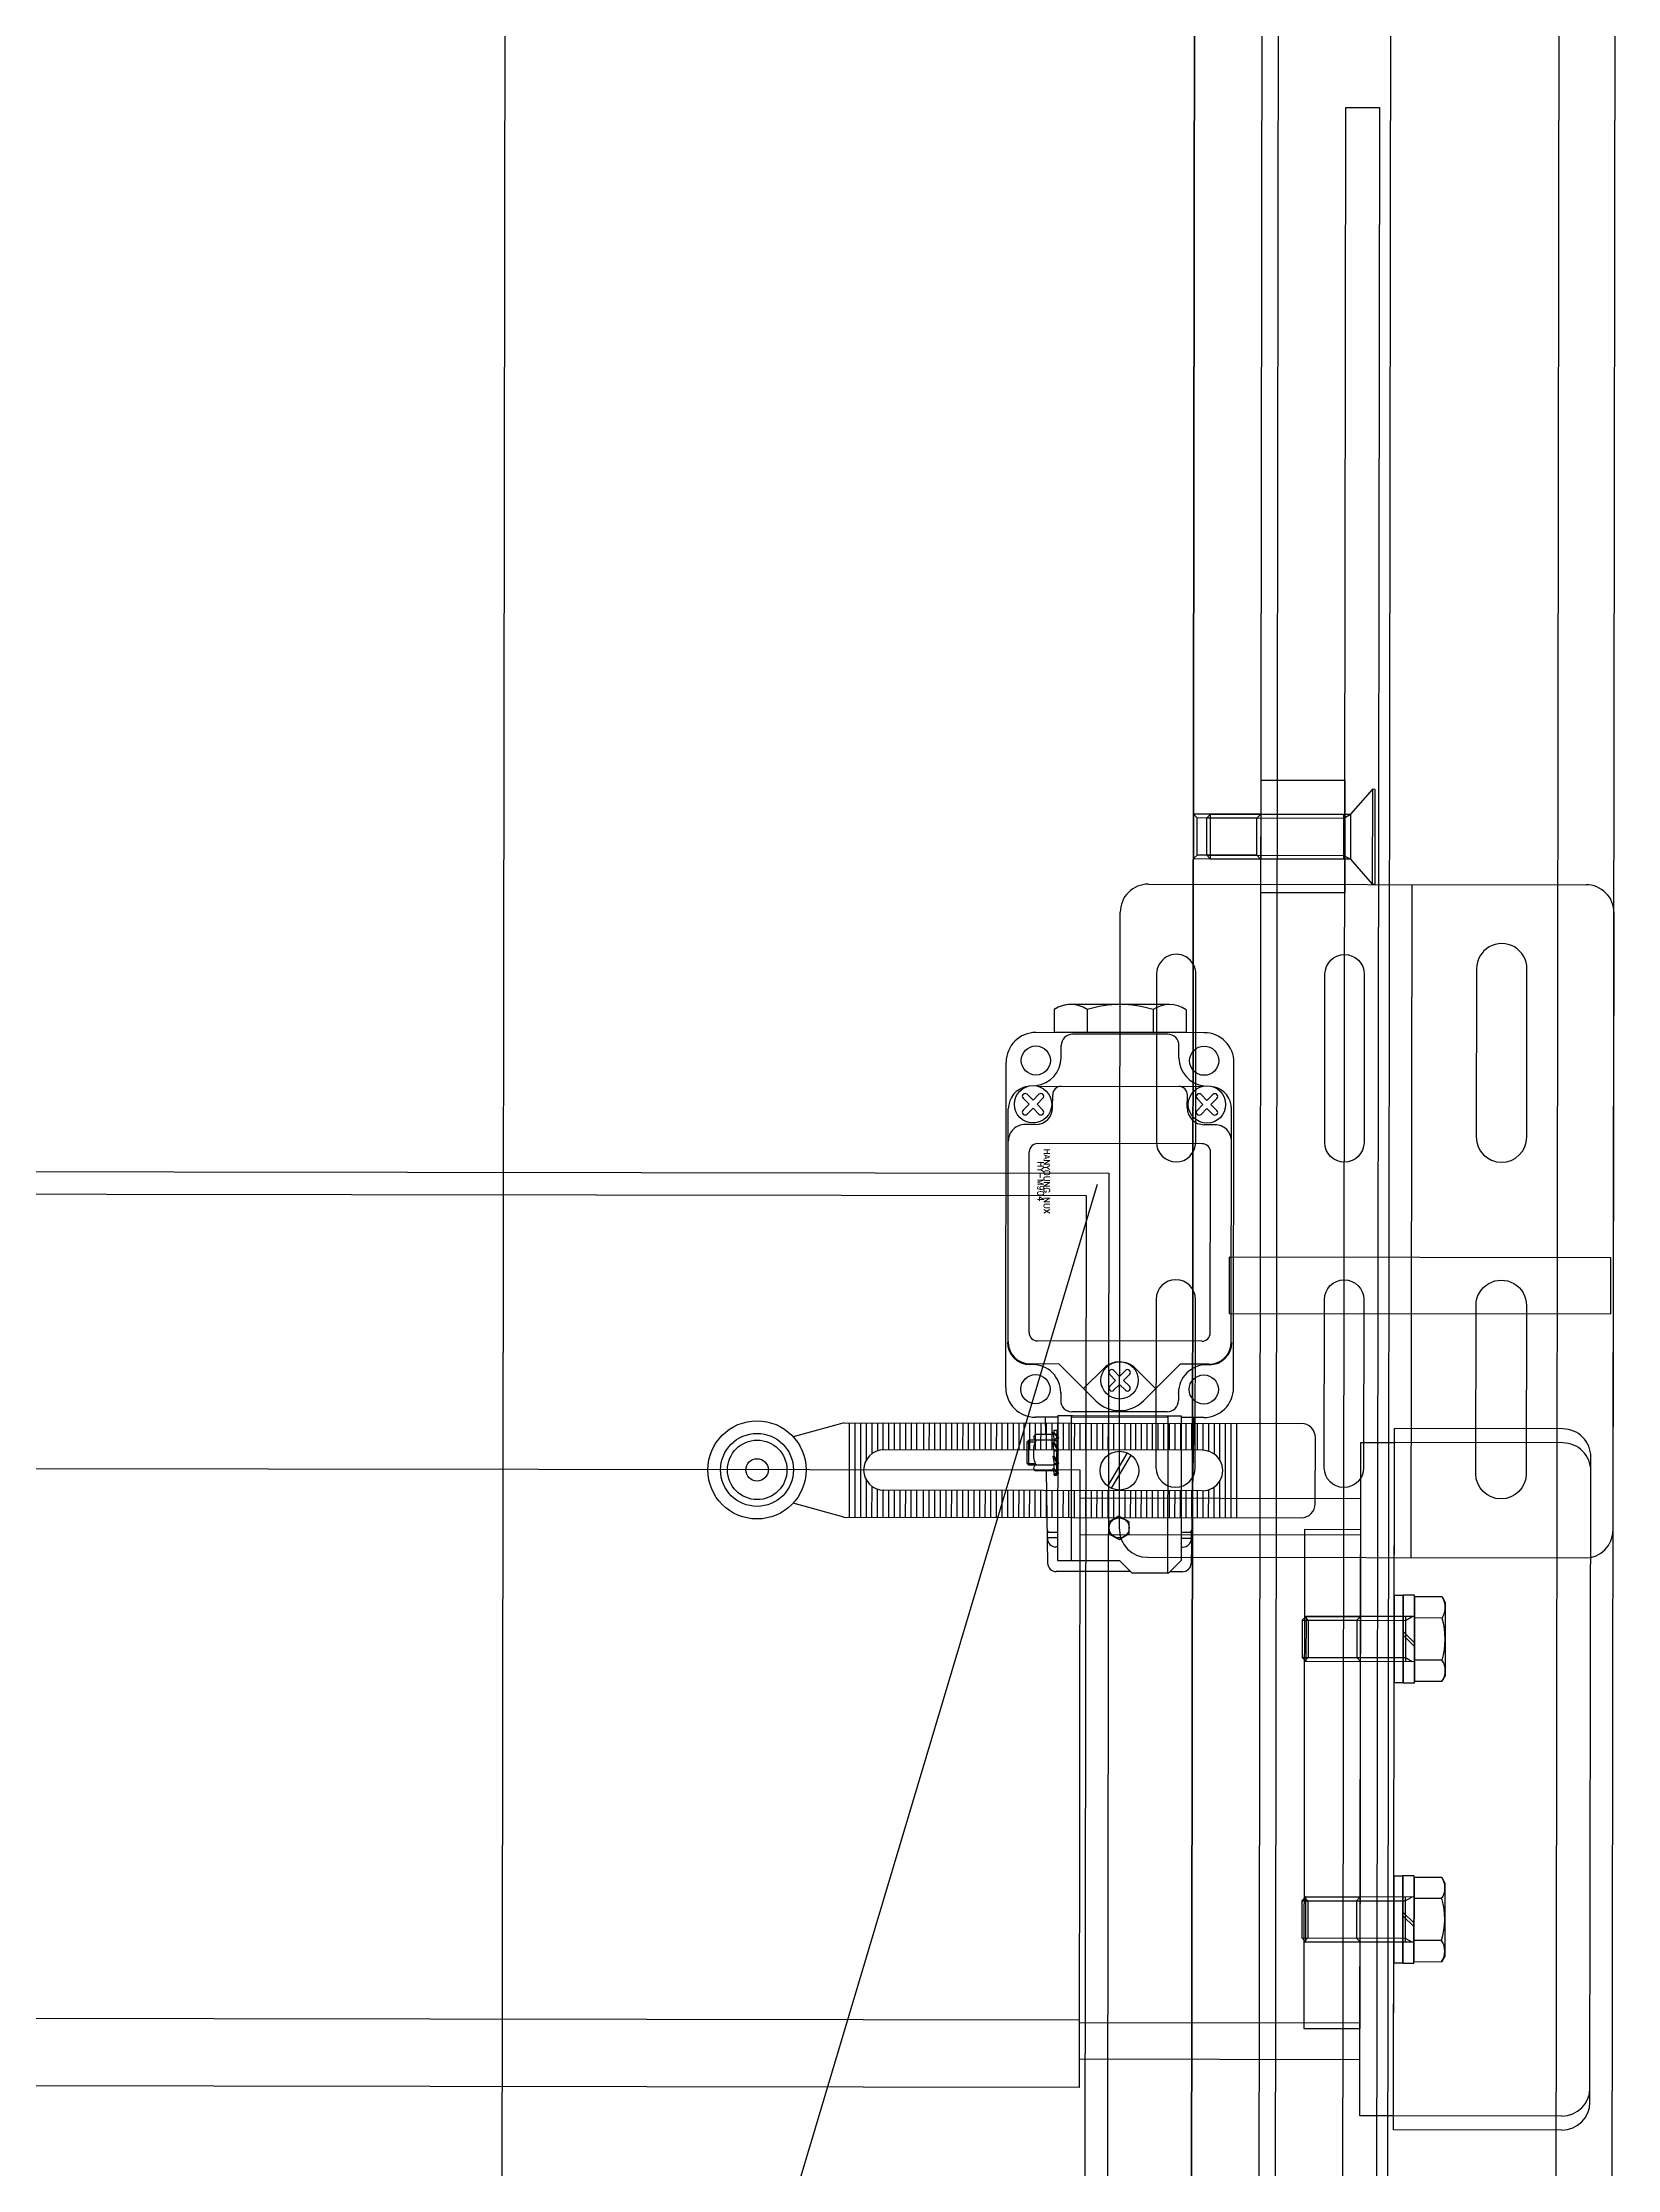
# Model space of a CAD drawing. Header units: millimetres. Extents: x 9 to 403, y 12 to 283.
# Drawn here: x 69.1955 to 69.4762, y 243.2821 to 243.6613 of the extents above; entities that cross this region are included whole.
import ezdxf
from ezdxf.enums import TextEntityAlignment as Align

# ---------------------------------------------------------------- set-up
doc = ezdxf.new("R2010")
doc.units = ezdxf.units.MM
doc.layers.add('SITE_20200109$0$22', color=40, linetype='Continuous')
doc.styles.add('SITE_20200109$0$ISOCP', font='simple', dxfattribs={"bigfont": 'KORfast'})

# ---------------------------------------------------------------- blocks, each defined once
blk = doc.blocks.new('SITE_20200109$0$A$C3D8971C')
at = {"color": 9, "linetype": 'Continuous'}
for p, q in [((1492, -960.5), (1492, -220.5)), ((1504, -960.5), (1504, -220.5)), ((1602, -960.5), (1602, -220.5)), ((1155, -815.5), (1653, -963.5)), ((1593.59, -918.4), (1596.07, -909.35)), ((1610.39, -918.4), (1607.91, -909.35)), ((1593.59, -918.4), (1593.59, -999.9)), ((1593.59, -919.4), (1610.39, -919.4)), ((1593.59, -920.4), (1610.39, -920.4)), ((1610.39, -918.4), (1610.39, -999.9)), ((1593.59, -921.4), (1610.39, -921.4)), ((1593.59, -922.4), (1600.16, -922.4)), ((1593.59, -923.4), (1599.07, -923.4)), ((1593.59, -924.4), (1598.56, -924.4)), ((1603.82, -922.4), (1610.39, -922.4)), ((1604.91, -923.4), (1610.39, -923.4)), ((1605.42, -924.4), (1610.39, -924.4)), ((1593.59, -925.4), (1598.39, -925.4)), ((1593.59, -926.4), (1598.39, -926.4)), ((1593.59, -927.4), (1598.39, -927.4)), ((1593.59, -928.4), (1598.39, -928.4)), ((1598.39, -982.3), (1598.39, -925.5)), ((1605.59, -925.4), (1610.39, -925.4)), ((1605.59, -982.3), (1605.59, -925.5)), ((1605.59, -926.4), (1610.39, -926.4)), ((1605.59, -927.4), (1610.39, -927.4)), ((1605.59, -928.4), (1610.39, -928.4)), ((1593.59, -929.4), (1598.39, -929.4)), ((1593.59, -930.4), (1598.39, -930.4)), ((1593.59, -931.4), (1598.39, -931.4)), ((1593.59, -931.8), (1593.59, -956.8)), ((1593.59, -932.6), (1598.39, -932.6)), ((1605.59, -929.4), (1610.39, -929.4)), ((1605.59, -930.4), (1610.39, -930.4)), ((1605.59, -931.4), (1610.39, -931.4)), ((1605.59, -932.6), (1610.39, -932.6)), ((1610.39, -931.8), (1610.39, -956.8)), ((1593.59, -933.6), (1598.39, -933.6)), ((1593.59, -934.6), (1598.39, -934.6)), ((1593.59, -935.6), (1598.39, -935.6)), ((1605.59, -933.6), (1610.39, -933.6)), ((1605.59, -934.6), (1610.39, -934.6)), ((1605.59, -935.6), (1610.39, -935.6)), ((1593.59, -936.6), (1598.39, -936.6)), ((1593.59, -937.6), (1598.39, -937.6)), ((1593.59, -938.6), (1598.39, -938.6)), ((1593.59, -939.6), (1598.39, -939.6)), ((1605.59, -936.6), (1610.39, -936.6)), ((1605.59, -937.6), (1610.39, -937.6)), ((1605.59, -938.6), (1610.39, -938.6)), ((1605.59, -939.6), (1610.39, -939.6)), ((1593.59, -940.6), (1598.39, -940.6)), ((1593.59, -941.6), (1598.39, -941.6)), ((1593.59, -941.6), (1598.39, -941.6)), ((1593.59, -942.6), (1598.39, -942.6)), ((1593.59, -943.6), (1598.39, -943.6)), ((1605.59, -940.6), (1610.39, -940.6)), ((1605.59, -941.6), (1610.39, -941.6)), ((1605.59, -941.6), (1610.39, -941.6)), ((1605.59, -942.6), (1610.39, -942.6)), ((1605.59, -943.6), (1610.39, -943.6)), ((1593.59, -944.6), (1598.39, -944.6)), ((1593.59, -945.6), (1598.39, -945.6)), ((1593.59, -946.6), (1598.39, -946.6)), ((1593.59, -947.6), (1598.39, -947.6)), ((1593.59, -947.6), (1598.39, -947.6)), ((1605.59, -944.6), (1610.39, -944.6)), ((1605.59, -945.6), (1610.39, -945.6)), ((1605.59, -946.6), (1610.39, -946.6)), ((1605.59, -947.6), (1610.39, -947.6)), ((1605.59, -947.6), (1610.39, -947.6)), ((1616.74, -947.2), (1674.74, -947.2)), ((1624.94, -947.6), (1666.44, -947.6)), ((1593.59, -948.6), (1598.39, -948.6)), ((1593.59, -949.6), (1598.39, -949.6)), ((1593.59, -950.5), (1598.39, -950.5)), ((1593.59, -951.5), (1598.39, -951.5)), ((1602.92, -951.32), (1603.22, -951.02)), ((1602.92, -952.65), (1602.92, -951.32)), ((1602.92, -951.32), (1607.35, -951.32)), ((1603.22, -951.02), (1603.22, -952.49)), ((1603.22, -951.02), (1607.05, -951.02)), ((1605.59, -948.6), (1610.39, -948.6)), ((1605.59, -949.6), (1610.39, -949.6)), ((1605.59, -950.5), (1610.39, -950.5)), ((1605.59, -951.5), (1610.39, -951.5)), ((1607.05, -951.02), (1607.05, -952.49)), ((1607.35, -951.32), (1607.05, -951.02)), ((1607.35, -952.65), (1607.35, -951.32)), ((1620.84, -952), (1620.84, -951.5)), ((1620.94, -956.71), (1620.94, -951.6)), ((1626.54, -951.35), (1658.74, -951.35)), ((1663.64, -952.5), (1663.64, -950.6)), ((1666.53, -952), (1665.47, -950.94)), ((1667.24, -951.29), (1666.18, -950.23)), ((1668.3, -950.23), (1667.24, -951.29)), ((1669.01, -950.94), (1667.95, -952)), ((1601.9, -954.42), (1585.41, -954.72)), ((1589.84, -954.67), (1590.94, -954.67)), ((1589.94, -956.5), (1589.94, -954.67)), ((1590.94, -954.67), (1590.94, -955.11)), ((1590.94, -955.11), (1590.94, -956.5)), ((1593.59, -952.5), (1598.39, -952.5)), ((1593.59, -953.5), (1598.39, -953.5)), ((1593.59, -953.5), (1598.39, -953.5)), ((1593.59, -954.5), (1598.39, -954.5)), ((1601.9, -955.71), (1601.9, -952.47)), ((1602.92, -955.86), (1602.92, -952.47)), ((1605.59, -952.5), (1610.39, -952.5)), ((1605.59, -953.5), (1610.39, -953.5)), ((1605.59, -953.5), (1610.39, -953.5)), ((1605.59, -954.5), (1610.39, -954.5)), ((1607.35, -955.85), (1607.35, -952.47)), ((1608.37, -956.21), (1608.37, -952.47)), ((1611.44, -954.25), (1608.37, -954.31)), ((1611.44, -956.5), (1611.44, -952.5)), ((1611.44, -956.5), (1611.44, -954.25)), ((1625.04, -982.15), (1625.04, -952.85)), ((1660.24, -982.15), (1660.24, -952.85)), ((1666.53, -952), (1665.47, -953.06)), ((1667.24, -952.71), (1666.18, -953.77)), ((1668.3, -953.77), (1667.24, -952.71)), ((1669.01, -953.06), (1667.95, -952)), ((1670.44, -952.9), (1670.44, -982.1)), ((1680.04, -982.5), (1680.04, -952.5)), ((1583.94, -969.5), (1583.94, -956.22)), ((1611.74, -956.5), (1585.94, -956.5)), ((1585.94, -956.5), (1585.94, -959.1)), ((1611.74, -958.9), (1585.94, -958.9)), ((1585.94, -958.9), (1585.94, -967.5)), ((1588.34, -956.5), (1588.34, -956.21)), ((1593.59, -955.5), (1598.39, -955.5)), ((1593.59, -956.5), (1598.39, -956.5)), ((1593.59, -957.5), (1598.39, -957.5)), ((1593.59, -958.5), (1598.39, -958.5)), ((1601.13, -955.86), (1601.13, -956.36)), ((1601.13, -955.86), (1601.32, -955.86)), ((1601.13, -956.36), (1609.18, -956.36)), ((1601.13, -956.36), (1601.21, -956.36)), ((1601.21, -956.36), (1601.32, -955.86)), ((1601.52, -956.62), (1601.21, -956.36)), ((1602.31, -955.61), (1601.32, -955.86)), ((1601.32, -955.86), (1601.56, -956.36)), ((1602.28, -955.86), (1601.52, -956.62)), ((1601.56, -956.36), (1601.52, -956.62)), ((1602.31, -955.61), (1601.56, -956.36)), ((1601.77, -956.36), (1602.87, -956.36)), ((1602.31, -955.61), (1602.28, -955.86)), ((1602.28, -955.86), (1603.12, -955.86)), ((1602.87, -956.36), (1603.12, -955.86)), ((1603.22, -956.62), (1602.87, -956.36)), ((1604.52, -955.61), (1603.12, -955.86)), ((1603.12, -955.86), (1603.3, -956.36)), ((1604.44, -955.86), (1603.22, -956.62)), ((1603.3, -956.36), (1603.22, -956.62)), ((1604.52, -955.61), (1603.3, -956.36)), ((1603.63, -956.36), (1605.28, -956.36)), ((1604.52, -955.61), (1604.44, -955.86)), ((1604.44, -955.86), (1605.49, -955.86)), ((1605.28, -956.36), (1605.49, -955.86)), ((1605.65, -956.62), (1605.28, -956.36)), ((1605.49, -955.86), (1606.96, -955.61)), ((1605.74, -956.36), (1605.49, -955.86)), ((1605.59, -955.5), (1610.39, -955.5)), ((1605.59, -956.5), (1610.39, -956.5)), ((1605.59, -957.5), (1610.39, -957.5)), ((1605.59, -958.5), (1610.39, -958.5)), ((1606.87, -955.86), (1605.65, -956.62)), ((1605.74, -956.36), (1605.65, -956.62)), ((1606.96, -955.61), (1605.74, -956.36)), ((1606.06, -956.36), (1607.13, -956.36)), ((1606.96, -955.61), (1606.87, -955.86)), ((1606.87, -955.86), (1607.28, -955.86)), ((1607.13, -956.36), (1607.28, -955.86)), ((1607.88, -956.62), (1607.13, -956.36)), ((1608.71, -955.61), (1607.28, -955.86)), ((1607.95, -956.36), (1607.28, -955.86)), ((1608.64, -955.86), (1607.88, -956.62)), ((1607.95, -956.36), (1607.88, -956.62)), ((1608.71, -955.61), (1607.95, -956.36)), ((1608.13, -956.36), (1609.13, -956.36)), ((1608.71, -955.61), (1608.64, -955.86)), ((1608.64, -955.86), (1609.13, -955.86)), ((1609.13, -955.86), (1609.13, -956.36)), ((1611.44, -971.1), (1611.44, -958.9)), ((1611.44, -976.1), (1611.44, -958.9)), ((1611.74, -956.5), (1611.74, -959.1)), ((1611.74, -958.9), (1611.74, -976.1)), ((1612.44, -976), (1612.44, -959)), ((1614.4, -963.26), (1620.94, -956.71)), ((1615.84, -957), (1614.44, -957)), ((1615.74, -957), (1615.84, -957)), ((1666.64, -955.5), (1668.94, -955.5)), ((1675.54, -957), (1677.74, -957)), ((1675.54, -957), (1675.74, -957)), ((1679.74, -976), (1679.74, -959)), ((1680.04, -967.5), (1680.04, -955.75)), ((1684.13, -955.75), (1680.04, -955.75)), ((1685.04, -976.31), (1685.04, -958.69)), ((1492, -960.5), (1602, -960.5)), ((1497, -1010.5), (1497, -960.5)), ((1503.5, -1010.5), (1503.5, -960.5)), ((1590.5, -1010.5), (1590.5, -960.5)), ((1593.59, -959.5), (1598.39, -959.5)), ((1593.59, -960.5), (1598.39, -960.5)), ((1593.59, -961.5), (1598.39, -961.5)), ((1593.59, -961.5), (1598.39, -961.5)), ((1593.59, -962.5), (1598.39, -962.5)), ((1597, -1010.5), (1597, -960.5)), ((1605.59, -959.5), (1610.39, -959.5)), ((1605.59, -960.5), (1610.39, -960.5)), ((1605.59, -961.5), (1610.39, -961.5)), ((1605.59, -961.5), (1610.39, -961.5)), ((1605.59, -962.5), (1610.39, -962.5)), ((1620.16, -964.67), (1616.57, -961.08)), ((1680.04, -975.43), (1680.04, -959.57)), ((1684.13, -961.62), (1680.04, -961.62)), ((1593.59, -963.5), (1598.39, -963.5)), ((1593.59, -964.5), (1598.39, -964.5)), ((1593.59, -965.5), (1598.39, -965.5)), ((1593.59, -966.5), (1598.39, -966.5)), ((1598.79, -966.1), (1604.71, -969.56)), ((1599.17, -965.44), (1605.1, -968.9)), ((1605.59, -963.5), (1610.39, -963.5)), ((1605.59, -964.5), (1610.39, -964.5)), ((1605.59, -965.5), (1610.39, -965.5)), ((1605.59, -966.5), (1610.39, -966.5)), ((1617.33, -967.5), (1616.27, -966.44)), ((1618.04, -966.79), (1616.98, -965.73)), ((1619.1, -965.73), (1618.04, -966.79)), ((1619.81, -966.44), (1618.75, -967.5)), ((1583.74, -969.7), (1585.94, -967.5)), ((1583.74, -969.7), (1583.74, -976.3)), ((1591.5, -967.5), (1701.5, -967.5)), ((1593.59, -967.5), (1598.39, -967.5)), ((1593.59, -967.5), (1598.39, -967.5)), ((1593.59, -968.5), (1598.39, -968.5)), ((1593.59, -969.5), (1598.39, -969.5)), ((1593.59, -970.4), (1598.39, -970.4)), ((1605.59, -967.5), (1610.39, -967.5)), ((1605.59, -967.5), (1610.39, -967.5)), ((1605.59, -968.5), (1610.39, -968.5)), ((1605.59, -969.5), (1610.39, -969.5)), ((1605.59, -970.4), (1610.39, -970.4)), ((1617.33, -967.5), (1616.27, -968.56)), ((1620.16, -970.33), (1616.57, -973.92)), ((1618.04, -968.21), (1616.98, -969.27)), ((1619.1, -969.27), (1618.04, -968.21)), ((1619.81, -968.56), (1618.75, -967.5)), ((1680.04, -979.25), (1680.04, -967.5)), ((1586.5, -972.5), (1586.5, -1050.5)), ((1593.59, -971.4), (1598.39, -971.4)), ((1593.59, -972.4), (1598.39, -972.4)), ((1593.59, -973.4), (1598.39, -973.4)), ((1593.59, -973.4), (1598.39, -973.4)), ((1593.59, -974.4), (1598.39, -974.4)), ((1605.59, -971.4), (1610.39, -971.4)), ((1605.59, -972.4), (1610.39, -972.4)), ((1605.59, -973.4), (1610.39, -973.4)), ((1605.59, -973.4), (1610.39, -973.4)), ((1605.59, -974.4), (1610.39, -974.4)), ((1614.4, -971.74), (1620.94, -978.29)), ((1684.13, -973.37), (1680.04, -973.37)), ((1706.5, -972.5), (1706.5, -1050.5)), ((1611.74, -976.1), (1583.74, -976.1)), ((1583.74, -976.3), (1585.94, -978.5)), ((1583.94, -978.78), (1583.94, -976.5)), ((1593.59, -975.4), (1598.39, -975.4)), ((1593.59, -976.4), (1598.39, -976.4)), ((1593.59, -977.4), (1598.39, -977.4)), ((1605.59, -975.4), (1610.39, -975.4)), ((1605.59, -976.4), (1610.39, -976.4)), ((1605.59, -977.4), (1610.39, -977.4)), ((1611.74, -975.9), (1611.74, -978.5)), ((1615.74, -978), (1614.44, -978)), ((1615.74, -978), (1615.84, -978)), ((1675.54, -978), (1677.74, -978)), ((1675.54, -978), (1675.74, -978)), ((-335, -980.5), (2145, -980.5)), ((1935, -980.5), (-305, -980.5)), ((1611.44, -980.75), (1585.41, -980.28)), ((1611.74, -978.5), (1585.94, -978.5)), ((1588.34, -978.5), (1588.34, -978.79)), ((1589.84, -980.33), (1590.94, -980.33)), ((1589.94, -978.5), (1589.94, -980.33)), ((1590.94, -979.89), (1590.94, -978.5)), ((1590.94, -980.33), (1590.94, -979.89)), ((1593.59, -978.4), (1598.39, -978.4)), ((1593.59, -979.4), (1598.39, -979.4)), ((1593.59, -979.4), (1598.39, -979.4)), ((1593.59, -980.4), (1598.39, -980.4)), ((1593.59, -981.4), (1598.39, -981.4)), ((1605.59, -978.4), (1610.39, -978.4)), ((1605.59, -979.4), (1610.39, -979.4)), ((1605.59, -979.4), (1610.39, -979.4)), ((1605.59, -980.4), (1610.39, -980.4)), ((1605.59, -981.4), (1610.39, -981.4)), ((1611.44, -982.5), (1611.44, -978.5)), ((1611.44, -980.75), (1611.44, -978.5)), ((1620.94, -983.4), (1620.94, -978.29)), ((1666.53, -983), (1665.47, -981.94)), ((1667.24, -982.29), (1666.18, -981.23)), ((1666.64, -979.5), (1668.94, -979.5)), ((1668.3, -981.23), (1667.24, -982.29)), ((1669.01, -981.94), (1667.95, -983)), ((1684.13, -979.25), (1680.04, -979.25)), ((1711.68, -981.18), (1711, -980.5)), ((1711, -992.5), (1711, -980.5)), ((1711.68, -981.18), (1718.32, -981.18)), ((1711.68, -991.82), (1711.68, -981.18)), ((1718.32, -981.18), (1719, -980.5)), ((1718.32, -991.82), (1718.32, -981.18)), ((1719, -992.5), (1719, -980.5)), ((1593.59, -982.4), (1598.39, -982.4)), ((1593.59, -983.4), (1598.56, -983.4)), ((1593.59, -983.4), (1598.56, -983.4)), ((1593.59, -984.4), (1599.07, -984.4)), ((1593.59, -985.4), (1600.16, -985.4)), ((1603.82, -985.4), (1610.39, -985.4)), ((1604.91, -984.4), (1610.39, -984.4)), ((1605.42, -983.4), (1610.39, -983.4)), ((1605.42, -983.4), (1610.39, -983.4)), ((1605.59, -982.4), (1610.39, -982.4)), ((1620.84, -983.5), (1620.84, -983)), ((1626.54, -983.65), (1658.74, -983.65)), ((1663.64, -984.4), (1663.64, -982.5)), ((1666.53, -983), (1665.47, -984.06)), ((1667.24, -983.71), (1666.18, -984.77)), ((1668.3, -984.77), (1667.24, -983.71)), ((1669.01, -984.06), (1667.95, -983)), ((1711, -983.58), (1711.68, -982.9)), ((1711, -1008.5), (1711, -983.58)), ((1711, -983.58), (1719, -983.58)), ((1711.68, -982.9), (1718.32, -982.9)), ((1711.68, -982.9), (1711.68, -1007.33)), ((1718.32, -982.9), (1719, -983.58)), ((1718.32, -982.9), (1718.32, -1007.33)), ((1719, -983.58), (1719, -1008.5)), ((1593.59, -986.4), (1610.39, -986.4)), ((1593.59, -987.4), (1610.39, -987.4)), ((1593.59, -988.4), (1610.39, -988.4)), ((1616.74, -987.8), (1674.74, -987.8)), ((1624.94, -987.4), (1666.44, -987.4)), ((1640, -987), (1630, -987)), ((1630, -987), (1630, -1055)), ((1640, -1055), (1640, -987)), ((1935, -992.5), (-305, -992.5)), ((1725, -992.5), (1705, -992.5)), ((1705, -1007.5), (1705, -992.5)), ((1705, -1007), (1705, -993)), ((1711, -992.5), (1711.68, -991.82)), ((1711.68, -991.82), (1718.32, -991.82)), ((1719, -992.5), (1718.32, -991.82)), ((1725, -1007.5), (1725, -992.5)), ((1725, -1007), (1725, -993)), ((-145, -995.5), (1935, -995.5)), ((1591.47, -1000.5), (1502.53, -1000.5)), ((1502.53, -1000.5), (1502.53, -1010.5)), ((1518.68, -1000.1), (1518, -1000.78)), ((1518, -1000.5), (1518.68, -1001.18)), ((1518, -1000.5), (1518, -1010.5)), ((1526, -1000.78), (1518, -1000.78)), ((1518, -1000.78), (1518, -1020.1)), ((1525.32, -1000.1), (1518.68, -1000.1)), ((1518.68, -1000.1), (1518.68, -1018.53)), ((1526, -1000.78), (1525.32, -1000.1)), ((1525.32, -1000.1), (1525.32, -1018.53)), ((1526, -1000.5), (1525.32, -1001.18)), ((1526, -1000.5), (1526, -1010.5)), ((1526, -1020.1), (1526, -1000.78)), ((1568.68, -1000.1), (1568, -1000.78)), ((1568, -1000.5), (1568.68, -1001.18)), ((1568, -1000.5), (1568, -1010.5)), ((1576, -1000.78), (1568, -1000.78)), ((1568, -1000.78), (1568, -1020.1)), ((1575.32, -1000.1), (1568.68, -1000.1)), ((1568.68, -1000.1), (1568.68, -1018.53)), ((1576, -1000.78), (1575.32, -1000.1)), ((1575.32, -1000.1), (1575.32, -1018.53)), ((1576, -1000.5), (1575.32, -1001.18)), ((1576, -1000.5), (1576, -1010.5)), ((1576, -1020.1), (1576, -1000.78)), ((1591.47, -1010.5), (1591.47, -1000.5)), ((1525.32, -1001.18), (1518.68, -1001.18)), ((1518.68, -1001.18), (1518.68, -1009.83)), ((1525.32, -1001.18), (1525.32, -1009.83)), ((1575.32, -1001.18), (1568.68, -1001.18)), ((1568.68, -1001.18), (1568.68, -1009.83)), ((1575.32, -1001.18), (1575.32, -1009.83)), ((1596.09, -1002.4), (1607.89, -1002.4)), ((-225, -1007.5), (1845, -1007.5)), ((1725, -1007.5), (1705, -1007.5)), ((1711, -1008.5), (1706.54, -1012.4)), ((1711, -1007.33), (1719, -1007.33)), ((1711.68, -1007.33), (1711, -1008.5)), ((1719, -1008.5), (1711, -1008.5)), ((1718.32, -1007.33), (1719, -1008.5)), ((1723.46, -1012.4), (1719, -1008.5)), ((1845, -1007.5), (1845, -1013.5)), ((1487, -1010.5), (1607, -1010.5)), ((1487, -1016.5), (1487, -1010.5)), ((1497, -1010.5), (1597, -1010.5)), ((1502.53, -1010.5), (1591.47, -1010.5)), ((1518.68, -1009.83), (1518, -1010.5)), ((1525.32, -1009.83), (1518.68, -1009.83)), ((1525.32, -1009.83), (1526, -1010.5)), ((1568.68, -1009.83), (1568, -1010.5)), ((1575.32, -1009.83), (1568.68, -1009.83)), ((1575.32, -1009.83), (1576, -1010.5)), ((1607, -1010.5), (1607, -1016.5)), ((-335, -1015.5), (2145, -1015.5)), ((1845, -1013.5), (-225, -1013.5)), ((1706.54, -1012.4), (1706.54, -1012.9)), ((1723.46, -1012.4), (1706.54, -1012.4)), ((1706.54, -1012.9), (1723.46, -1012.9)), ((1723.46, -1012.9), (1723.46, -1012.4)), ((1484.5, -1046.5), (1484.5, -1016.5)), ((1484.5, -1016.5), (1609.5, -1016.5)), ((1487, -1016.5), (1607, -1016.5)), ((1487, -1046.5), (1487, -1016.5)), ((1529.8, -1018.1), (1514.2, -1018.1)), ((1514.2, -1018.1), (1514.2, -1020.1)), ((1529.75, -1016.5), (1514.25, -1016.5)), ((1514.25, -1016.5), (1514.25, -1018.1)), ((1514.25, -1018.1), (1529.75, -1018.1)), ((1526, -1018.53), (1518, -1018.53)), ((1518.68, -1018.53), (1518, -1019.7)), ((1522.67, -1018.1), (1520.67, -1020.1)), ((1523.33, -1018.1), (1521.33, -1020.1)), ((1525.32, -1018.53), (1526, -1019.7)), ((1529.75, -1018.1), (1529.75, -1016.5)), ((1529.8, -1020.1), (1529.8, -1018.1)), ((1579.8, -1018.1), (1564.2, -1018.1)), ((1564.2, -1018.1), (1564.2, -1020.1)), ((1579.75, -1016.5), (1564.25, -1016.5)), ((1564.25, -1016.5), (1564.25, -1018.1)), ((1564.25, -1018.1), (1579.75, -1018.1)), ((1576, -1018.53), (1568, -1018.53)), ((1568.68, -1018.53), (1568, -1019.7)), ((1572.67, -1018.1), (1570.67, -1020.1)), ((1573.33, -1018.1), (1571.33, -1020.1)), ((1575.32, -1018.53), (1576, -1019.7)), ((1579.75, -1018.1), (1579.75, -1016.5)), ((1579.8, -1020.1), (1579.8, -1018.1)), ((1586.5, -1019.5), (1706.5, -1019.5)), ((1607, -1046.5), (1607, -1016.5)), ((1609.5, -1046.5), (1609.5, -1016.5)), ((1514.2, -1020.1), (1529.8, -1020.1)), ((1529.51, -1020.1), (1514.49, -1020.1)), ((1514.49, -1020.1), (1514.49, -1025.02)), ((1518.25, -1025.02), (1518.25, -1020.1)), ((1525.75, -1025.02), (1525.75, -1020.1)), ((1529.51, -1025.02), (1529.51, -1020.1)), ((1564.2, -1020.1), (1579.8, -1020.1)), ((1579.51, -1020.1), (1564.49, -1020.1)), ((1564.49, -1020.1), (1564.49, -1025.02)), ((1568.25, -1025.02), (1568.25, -1020.1)), ((1575.75, -1025.02), (1575.75, -1020.1)), ((1579.51, -1025.02), (1579.51, -1020.1)), ((1515.5, -1025.6), (1514.49, -1025.02)), ((1528.5, -1025.6), (1515.5, -1025.6)), ((1529.51, -1025.02), (1528.5, -1025.6)), ((1565.5, -1025.6), (1564.49, -1025.02)), ((1578.5, -1025.6), (1565.5, -1025.6)), ((1579.51, -1025.02), (1578.5, -1025.6)), ((-335, -1045.5), (2145, -1045.5)), ((1489.5, -1051.5), (1604.5, -1051.5)), ((-335, -1055.5), (2145, -1055.5)), ((1591.5, -1055.5), (1701.5, -1055.5)), ((1630, -1055), (1640, -1055))]:
    blk.add_line(p, q, dxfattribs=at)
for points in [[(-145, -215.5), (1655, -215.5), (1655, -965.5), (-145, -965.5)], [(-141, -219.5), (1651, -219.5), (1651, -961.5), (-141, -961.5)], [(1589.67, -967.45), (1590.73, -969.24), (1592.8, -969.21), (1593.82, -967.4), (1592.76, -965.62), (1590.68, -965.64)]]:
    blk.add_lwpolyline(points, close=True, dxfattribs=at)
for points in [[(1602.5, -981), (1632.5, -981, 1), (1632.5, -974), (1602.5, -974, 1), (1602.5, -981, 1)], [(1660.5, -981), (1690.5, -981, 1), (1690.5, -974), (1660.5, -974, 1), (1660.5, -981, 1)], [(1602.5, -1004), (1632.5, -1004, -1), (1632.5, -1011), (1602.5, -1011, -1), (1602.5, -1004, -1)], [(1660.5, -1004), (1690.5, -1004, -1), (1690.5, -1011), (1660.5, -1011, -1), (1660.5, -1004, -1)], [(1601.5, -1031), (1631.5, -1031, -1), (1631.5, -1040), (1601.5, -1040, -1), (1601.5, -1031, -1)], [(1691.5, -1031), (1661.5, -1031, 1), (1661.5, -1040), (1691.5, -1040, 1), (1691.5, -1031, 1)]]:
    blk.add_lwpolyline(points, format="xyb", dxfattribs=at)
for centre, radius in [((1601.99, -902.9), 8.75), ((1601.99, -902.9), 6.5), ((1601.99, -902.94), 5.3), ((1601.99, -902.9), 2), ((1616.44, -952.5), 2.6), ((1667.24, -952), 3.33), ((1675.04, -952.5), 2.6), ((1591.74, -967.45), 1.78), ((1601.94, -967.5), 3.45), ((1618.04, -967.5), 3.33), ((1616.44, -982.5), 2.6), ((1667.24, -983), 3.33), ((1675.04, -982.5), 2.6)]:
    blk.add_circle(centre, radius, dxfattribs=at)
for centre, radius, start, end in [((1601.99, -925.5), 3.6, 0, 180), ((1616.74, -952.5), 5.3, 90, 180), ((1624.84, -951.5), 4, 90, 180), ((1624.94, -951.6), 4, 90, 180), ((1660.64, -950.6), 3, 0, 90), ((1666.44, -951.6), 4, 10.0367, 90), ((1674.74, -952.5), 5.3, 0, 90), ((1626.54, -952.85), 1.5, 90, 180), ((1658.74, -952.85), 1.5, 0, 90), ((1665.83, -950.59), 0.5, 135, 225), ((1665.83, -950.59), 0.5, 45, 135), ((1668.66, -950.59), 0.5, 45, 135), ((1668.66, -950.59), 0.5, 315, 45), ((1585.44, -956.22), 1.5, 91.0416, 180), ((1589.84, -956.17), 1.5, 90, 180), ((1591.44, -955.11), 0.5, 91.0416, 180), ((1603.34, -954.38), 2.4, 113.024, 127.174), ((1601.47, -954.38), 2.4, 52.826, 66.976), ((1604.74, -955.73), 3.58, 83.7831, 120.657), ((1605.52, -955.73), 3.58, 59.343, 96.2169), ((1608.8, -954.38), 2.4, 113.024, 127.174), ((1606.92, -954.38), 2.4, 52.826, 66.976), ((1615.84, -952), 5, 270, 0), ((1666.64, -952.5), 3, 180, 270), ((1665.83, -953.41), 0.5, 135, 225), ((1665.83, -953.41), 0.5, 225, 315), ((1668.66, -953.41), 0.5, 225, 315), ((1668.66, -953.41), 0.5, 315, 45), ((1675.54, -952), 5, 185.9549, 270), ((1614.44, -959), 2, 90, 180), ((1668.94, -957), 1.5, 0, 90), ((1677.74, -959), 2, 0, 90), ((1679.84, -958.69), 5.2, 325.6158, 34.3842), ((1679.84, -958.69), 5.2, 0, 34.3842), ((1665.6, -967.5), 19.44, 0, 17.588), ((1618.64, -967.5), 6, 135, 225), ((1616.63, -966.09), 0.5, 135, 225), ((1616.63, -966.09), 0.5, 45, 135), ((1619.46, -966.09), 0.5, 45, 135), ((1619.46, -966.09), 0.5, 315, 45), ((1617.33, -967.5), 4, 315, 45), ((1591.5, -972.5), 5, 90, 180), ((1616.63, -968.91), 0.5, 135, 225), ((1616.63, -968.91), 0.5, 225, 315), ((1619.46, -968.91), 0.5, 225, 315), ((1619.46, -968.91), 0.5, 315, 45), ((1665.6, -967.5), 19.44, 342.412, 0), ((1701.5, -972.5), 5, 0, 90), ((1679.84, -976.31), 5.2, 325.6158, 34.3842), ((1614.44, -976), 2, 180, 270), ((1615.84, -983), 5, 0, 90), ((1668.94, -978), 1.5, 270, 0), ((1675.54, -983), 5, 90, 173.7232), ((1677.74, -976), 2, 270, 0), ((1585.44, -978.78), 1.5, 180, 268.9584), ((1589.84, -978.83), 1.5, 180, 270), ((1591.44, -979.89), 0.5, 180, 268.9584), ((1666.64, -982.5), 3, 90, 180), ((1665.83, -981.59), 0.5, 135, 225), ((1665.83, -981.59), 0.5, 45, 135), ((1668.66, -981.59), 0.5, 45, 135), ((1668.66, -981.59), 0.5, 315, 45), ((1601.99, -982.3), 3.6, 180, 0), ((1616.74, -982.5), 5.3, 180, 270), ((1624.84, -983.5), 4, 180, 270), ((1624.94, -983.4), 4, 180, 270), ((1626.54, -982.15), 1.5, 180, 270), ((1658.74, -982.15), 1.5, 270, 0), ((1660.64, -984.4), 3, 270, 0), ((1665.83, -984.41), 0.5, 135, 225), ((1665.83, -984.41), 0.5, 225, 315), ((1666.44, -983.4), 4, 270, 349.9633), ((1668.66, -984.41), 0.5, 225, 315), ((1668.66, -984.41), 0.5, 315, 45), ((1674.74, -982.5), 5.3, 270, 0), ((1596.09, -999.9), 2.5, 180, 270), ((1607.89, -999.9), 2.5, 270, 0), ((1516.37, -1022.28), 3.32, 235.591, 304.409), ((1522, -1012.58), 13, 253.2199, 286.7801), ((1527.63, -1022.28), 3.32, 235.591, 304.409), ((1566.37, -1022.28), 3.32, 235.591, 304.409), ((1572, -1012.58), 13, 253.2199, 286.7801), ((1577.63, -1022.28), 3.32, 235.591, 304.409), ((1489.5, -1046.5), 5, 180, 270), ((1492, -1046.5), 5, 180, 270), ((1602, -1046.5), 5, 270, 0), ((1604.5, -1046.5), 5, 270, 0), ((1591.5, -1050.5), 5, 180, 270), ((1701.5, -1050.5), 5, 270, 0)]:
    blk.add_arc(centre, radius, start, end, dxfattribs=at)
at = {"color": 9, "linetype": 'Continuous', "style": 'SITE_20200109$0$ISOCP'}
for s, p in [('HANYOUNG NUX', (1653.49, -954.48)), ('HY-M904', (1653.49, -953.38))]:
    blk.add_text(s, height=1.1, rotation=180, dxfattribs=at).set_placement(p, align=Align.MIDDLE_CENTER)
blk = doc.blocks.new('AUDIT_I_200528142514-0')
at = {"layer": 'SITE_20200109$0$22', "color": 8, "rotation": 89.92133469272197}
blk.add_blockref('SITE_20200109$0$A$C3D8971C', (248392.59, 243549.64), dxfattribs=at)

msp = doc.modelspace()

# ---------------------------------------------------------------- linework, layer by layer
at = {"color": 8}
msp.add_line((69.27833, 243.97796, -0.00232), (69.27448, 241.17796, -0.00232), dxfattribs=at)

# ---------------------------------------------------------------- block references
at = {"linetype": 'Continuous', "xscale": 0.001000002026557922, "yscale": 0.001000002026557922, "zscale": 0.001000002026557922}
msp.add_blockref('AUDIT_I_200528142514-0', (-179.97536, -1.74407), dxfattribs=at)

doc.saveas('drawing.dxf')
